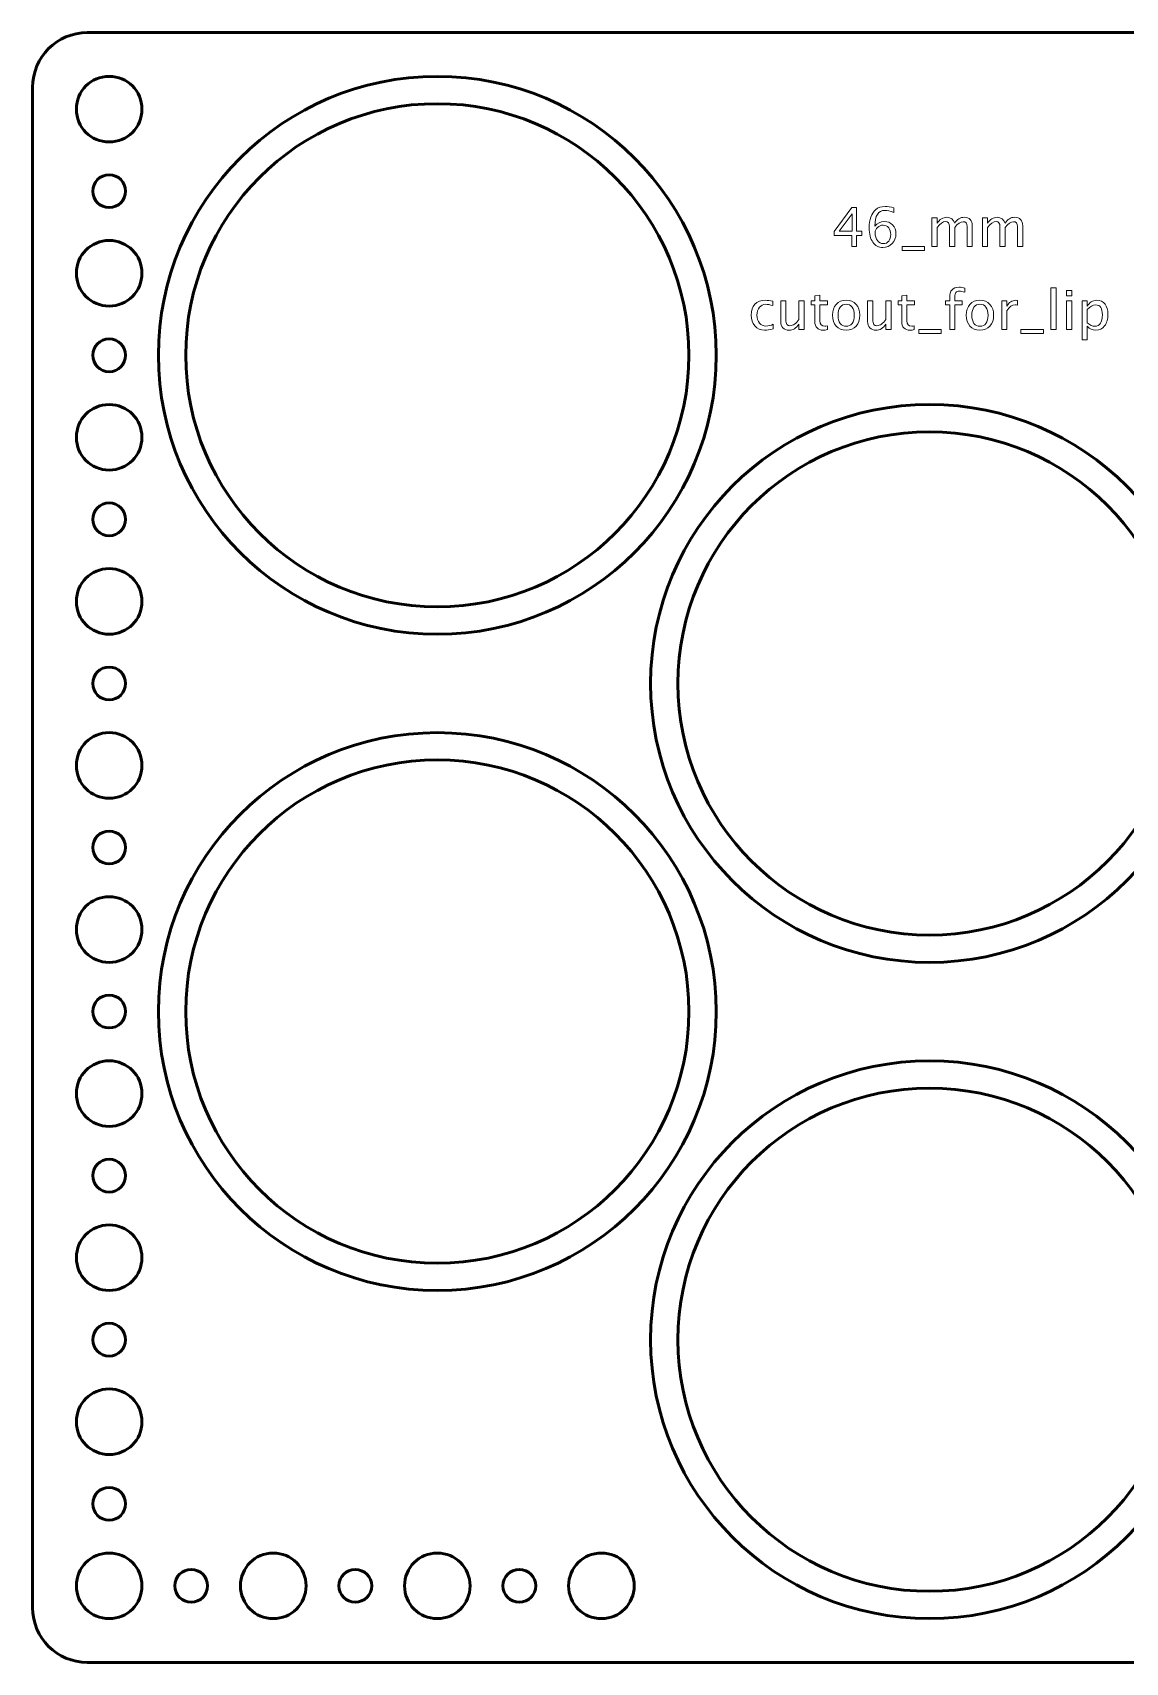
# Model space of a CAD drawing. Header units: centimetres. Extents: x -10.4 to 10.4, y -7.5 to 7.5.
# Drawn here: x -10.45 to -0.46, y -7.45 to 7.45 of the extents above; entities that cross this region are included whole.
import ezdxf

# ---------------------------------------------------------------- set-up
doc = ezdxf.new("R2010")
doc.units = ezdxf.units.CM
doc.header["$MEASUREMENT"] = 0
doc.layers.add('Layer 1', color=7, linetype='Continuous')

msp = doc.modelspace()

# ---------------------------------------------------------------- linework, layer by layer
at = {"layer": 'Layer 1', "lineweight": 53}
for centre, major_axis in [((-9.75001, 6.74999), (0, 0.30001)), ((-6.74996, 4.49996), (0, 2.30004)), ((-9.75, 6), (0, 0.15)), ((-9.75001, 5.24999), (0, 0.30001)), ((-9.75, 4.5), (0, 0.15)), ((-9.75001, 3.74999), (0, 0.30001)), ((-2.24996, 1.49996), (0, 2.30004)), ((-9.75, 3), (0, 0.15)), ((-9.74999, 2.25001), (0, 0.30001)), ((-9.75, 1.5), (0, 0.15)), ((-9.74999, 0.75001), (0, 0.30001)), ((-6.74996, -1.50004), (0, 2.30004)), ((-9.75, 0), (0, 0.15)), ((-9.74999, -0.74999), (0, 0.30001)), ((-9.75, -1.5), (0, 0.15)), ((-9.74999, -2.24999), (0, 0.30001)), ((-2.24996, -4.50004), (0, 2.30004)), ((-9.75, -3), (0, 0.15)), ((-9.74999, -3.74999), (0, 0.30001)), ((-9.75, -4.5), (0, 0.15)), ((-9.74999, -5.24999), (0, 0.30001)), ((-9.75, -6), (0, 0.15)), ((-9.74999, -6.74999), (0, 0.30001))]:
    msp.add_ellipse(centre, major_axis=major_axis, ratio=1, dxfattribs=at)
at = {"layer": 'Layer 1', "color": 4, "lineweight": 53}
for centre in [(-6.74995, 4.49995), (-2.24995, 1.49995), (-6.74995, -1.50005), (-2.24995, -4.50005)]:
    msp.add_ellipse(centre, major_axis=(0, 2.55005), ratio=1, dxfattribs=at)
at = {"layer": 'Layer 1', "lineweight": 53}
for points, knots in [([(-10.45, -6.95), (-10.45, -6.95), (-10.45, 6.95), (-10.45, 6.95), (-10.45, 6.95), (-10.45, 7.22614), (-10.22614, 7.45), (-9.95, 7.45), (-9.95, 7.45), (-9.95, 7.45), (9.95, 7.45), (9.95, 7.45), (9.95, 7.45), (10.22614, 7.45), (10.45, 7.22614), (10.45, 6.95), (10.45, 6.95), (10.45, 6.95), (10.45, -6.95), (10.45, -6.95), (10.45, -6.95), (10.45, -7.22614), (10.22614, -7.45), (9.95, -7.45), (9.95, -7.45), (9.95, -7.45), (-9.95, -7.45), (-9.95, -7.45), (-9.95, -7.45), (-10.22614, -7.45), (-10.45, -7.22614), (-10.45, -6.95)], [0, 0, 0, 0, 0.11111111, 0.11111111, 0.11111111, 0.11111111, 0.22222222, 0.22222222, 0.22222222, 0.22222222, 0.33333333, 0.33333333, 0.33333333, 0.33333333, 0.44444444, 0.44444444, 0.44444444, 0.44444444, 0.55555556, 0.55555556, 0.55555556, 0.55555556, 0.66666667, 0.66666667, 0.66666667, 0.66666667, 0.77777778, 0.77777778, 0.77777778, 0.77777778, 1, 1, 1, 1]), ([(-7.95, -6.75), (-7.95, -6.58431), (-8.08431, -6.45), (-8.25, -6.45), (-8.25, -6.45), (-8.41569, -6.45), (-8.55, -6.58431), (-8.55, -6.75), (-8.55, -6.75), (-8.55, -6.91569), (-8.41569, -7.05), (-8.25, -7.05), (-8.25, -7.05), (-8.08431, -7.05), (-7.95, -6.91569), (-7.95, -6.75)], [0, 0, 0, 0, 0.2, 0.2, 0.2, 0.2, 0.4, 0.4, 0.4, 0.4, 0.6, 0.6, 0.6, 0.6, 1, 1, 1, 1]), ([(-6.45, -6.75), (-6.45, -6.58431), (-6.58431, -6.45), (-6.75, -6.45), (-6.75, -6.45), (-6.91569, -6.45), (-7.05, -6.58431), (-7.05, -6.75), (-7.05, -6.75), (-7.05, -6.91569), (-6.91569, -7.05), (-6.75, -7.05), (-6.75, -7.05), (-6.58431, -7.05), (-6.45, -6.91569), (-6.45, -6.75)], [0, 0, 0, 0, 0.2, 0.2, 0.2, 0.2, 0.4, 0.4, 0.4, 0.4, 0.6, 0.6, 0.6, 0.6, 1, 1, 1, 1]), ([(-4.95, -6.75), (-4.95, -6.58431), (-5.08431, -6.45), (-5.25, -6.45), (-5.25, -6.45), (-5.41569, -6.45), (-5.55, -6.58431), (-5.55, -6.75), (-5.55, -6.75), (-5.55, -6.91569), (-5.41569, -7.05), (-5.25, -7.05), (-5.25, -7.05), (-5.08431, -7.05), (-4.95, -6.91569), (-4.95, -6.75)], [0, 0, 0, 0, 0.2, 0.2, 0.2, 0.2, 0.4, 0.4, 0.4, 0.4, 0.6, 0.6, 0.6, 0.6, 1, 1, 1, 1]), ([(-8.85, -6.75), (-8.85, -6.83284), (-8.91716, -6.9), (-9, -6.9), (-9, -6.9), (-9.08284, -6.9), (-9.15, -6.83284), (-9.15, -6.75), (-9.15, -6.75), (-9.15, -6.66716), (-9.08284, -6.6), (-9, -6.6), (-9, -6.6), (-8.91716, -6.6), (-8.85, -6.66716), (-8.85, -6.75)], [0, 0, 0, 0, 0.2, 0.2, 0.2, 0.2, 0.4, 0.4, 0.4, 0.4, 0.6, 0.6, 0.6, 0.6, 1, 1, 1, 1]), ([(-7.35, -6.75), (-7.35, -6.66716), (-7.41716, -6.6), (-7.5, -6.6), (-7.5, -6.6), (-7.58284, -6.6), (-7.65, -6.66716), (-7.65, -6.75), (-7.65, -6.75), (-7.65, -6.83284), (-7.58284, -6.9), (-7.5, -6.9), (-7.5, -6.9), (-7.41716, -6.9), (-7.35, -6.83284), (-7.35, -6.75)], [0, 0, 0, 0, 0.2, 0.2, 0.2, 0.2, 0.4, 0.4, 0.4, 0.4, 0.6, 0.6, 0.6, 0.6, 1, 1, 1, 1]), ([(-5.85, -6.75), (-5.85, -6.66716), (-5.91716, -6.6), (-6, -6.6), (-6, -6.6), (-6.08284, -6.6), (-6.15, -6.66716), (-6.15, -6.75), (-6.15, -6.75), (-6.15, -6.83284), (-6.08284, -6.9), (-6, -6.9), (-6, -6.9), (-5.91716, -6.9), (-5.85, -6.83284), (-5.85, -6.75)], [0, 0, 0, 0, 0.2, 0.2, 0.2, 0.2, 0.4, 0.4, 0.4, 0.4, 0.6, 0.6, 0.6, 0.6, 1, 1, 1, 1])]:
    msp.add_open_spline(points, degree=3, knots=knots, dxfattribs=at)
at = {"layer": 'Layer 1', "color": 5, "lineweight": 9}
for points, knots in [([(-2.96064, 5.49415), (-2.96064, 5.49415), (-2.96064, 5.5954), (-2.96064, 5.5954), (-2.96064, 5.5954), (-2.96064, 5.5954), (-3.12165, 5.5954), (-3.12165, 5.5954), (-3.12165, 5.5954), (-3.12165, 5.5954), (-3.12165, 5.63145), (-3.12165, 5.63145), (-3.12165, 5.63145), (-3.12165, 5.63145), (-2.96064, 5.85123), (-2.96064, 5.85123), (-2.96064, 5.85123), (-2.96064, 5.85123), (-2.91619, 5.85123), (-2.91619, 5.85123), (-2.91619, 5.85123), (-2.91619, 5.85123), (-2.91619, 5.63441), (-2.91619, 5.63441), (-2.91619, 5.63441), (-2.91619, 5.63441), (-2.86829, 5.63441), (-2.86829, 5.63441), (-2.86829, 5.63441), (-2.86829, 5.63441), (-2.86829, 5.5954), (-2.86829, 5.5954), (-2.86829, 5.5954), (-2.86829, 5.5954), (-2.91619, 5.5954), (-2.91619, 5.5954), (-2.91619, 5.5954), (-2.91619, 5.5954), (-2.91619, 5.49415), (-2.91619, 5.49415), (-2.91619, 5.49415), (-2.91619, 5.49415), (-2.96064, 5.49415), (-2.96064, 5.49415)], [0, 0, 0, 0, 0.08333333, 0.08333333, 0.08333333, 0.08333333, 0.16666667, 0.16666667, 0.16666667, 0.16666667, 0.25, 0.25, 0.25, 0.25, 0.33333333, 0.33333333, 0.33333333, 0.33333333, 0.41666667, 0.41666667, 0.41666667, 0.41666667, 0.5, 0.5, 0.5, 0.5, 0.58333333, 0.58333333, 0.58333333, 0.58333333, 0.66666667, 0.66666667, 0.66666667, 0.66666667, 0.75, 0.75, 0.75, 0.75, 0.83333333, 0.83333333, 0.83333333, 0.83333333, 1, 1, 1, 1]), ([(-2.74958, 5.67919), (-2.72686, 5.70858), (-2.6983, 5.72331), (-2.66389, 5.72331), (-2.66389, 5.72331), (-2.63269, 5.72331), (-2.60718, 5.71303), (-2.58726, 5.69236), (-2.58726, 5.69236), (-2.56742, 5.6717), (-2.55746, 5.6452), (-2.55746, 5.61285), (-2.55746, 5.61285), (-2.55746, 5.57572), (-2.56857, 5.54519), (-2.59088, 5.52123), (-2.59088, 5.52123), (-2.61318, 5.49728), (-2.6415, 5.48526), (-2.67599, 5.48526), (-2.67599, 5.48526), (-2.71517, 5.48526), (-2.74596, 5.50115), (-2.7681, 5.53284), (-2.7681, 5.53284), (-2.79033, 5.56461), (-2.80144, 5.60857), (-2.80144, 5.66462), (-2.80144, 5.66462), (-2.80144, 5.74019), (-2.78201, 5.79559), (-2.74324, 5.83098), (-2.74324, 5.83098), (-2.72217, 5.85041), (-2.69303, 5.86012), (-2.65591, 5.86012), (-2.65591, 5.86012), (-2.63434, 5.86012), (-2.60759, 5.85568), (-2.57573, 5.84679), (-2.57573, 5.84679), (-2.57573, 5.84679), (-2.57573, 5.8053), (-2.57573, 5.8053), (-2.57573, 5.8053), (-2.6094, 5.81814), (-2.63706, 5.82456), (-2.65879, 5.82456), (-2.65879, 5.82456), (-2.71929, 5.82456), (-2.74958, 5.77608), (-2.74958, 5.67919)], [0, 0, 0, 0, 0.07142857, 0.07142857, 0.07142857, 0.07142857, 0.14285714, 0.14285714, 0.14285714, 0.14285714, 0.21428571, 0.21428571, 0.21428571, 0.21428571, 0.28571429, 0.28571429, 0.28571429, 0.28571429, 0.35714286, 0.35714286, 0.35714286, 0.35714286, 0.42857143, 0.42857143, 0.42857143, 0.42857143, 0.5, 0.5, 0.5, 0.5, 0.57142857, 0.57142857, 0.57142857, 0.57142857, 0.64285714, 0.64285714, 0.64285714, 0.64285714, 0.71428571, 0.71428571, 0.71428571, 0.71428571, 0.78571429, 0.78571429, 0.78571429, 0.78571429, 0.85714286, 0.85714286, 0.85714286, 0.85714286, 1, 1, 1, 1]), ([(-3.07481, 5.63441), (-3.07481, 5.63441), (-2.95768, 5.63441), (-2.95768, 5.63441), (-2.95768, 5.63441), (-2.95768, 5.63441), (-2.95768, 5.79262), (-2.95768, 5.79262), (-2.95768, 5.79262), (-2.95768, 5.79262), (-3.07481, 5.63441), (-3.07481, 5.63441)], [0, 0, 0, 0, 0.25, 0.25, 0.25, 0.25, 0.5, 0.5, 0.5, 0.5, 1, 1, 1, 1]), ([(-2.60487, 5.60346), (-2.60487, 5.62989), (-2.61096, 5.6508), (-2.62323, 5.66619), (-2.62323, 5.66619), (-2.63549, 5.68158), (-2.65228, 5.68924), (-2.6736, 5.68924), (-2.6736, 5.68924), (-2.69394, 5.68924), (-2.7113, 5.68249), (-2.72579, 5.6689), (-2.72579, 5.6689), (-2.74036, 5.65541), (-2.74761, 5.63911), (-2.74761, 5.62009), (-2.74761, 5.62009), (-2.74761, 5.59013), (-2.74069, 5.56609), (-2.72694, 5.54798), (-2.72694, 5.54798), (-2.71312, 5.52987), (-2.69484, 5.52082), (-2.67212, 5.52082), (-2.67212, 5.52082), (-2.65146, 5.52082), (-2.63508, 5.52823), (-2.62298, 5.54305), (-2.62298, 5.54305), (-2.61088, 5.55786), (-2.60487, 5.57803), (-2.60487, 5.60346)], [0, 0, 0, 0, 0.11111111, 0.11111111, 0.11111111, 0.11111111, 0.22222222, 0.22222222, 0.22222222, 0.22222222, 0.33333333, 0.33333333, 0.33333333, 0.33333333, 0.44444444, 0.44444444, 0.44444444, 0.44444444, 0.55555556, 0.55555556, 0.55555556, 0.55555556, 0.66666667, 0.66666667, 0.66666667, 0.66666667, 0.77777778, 0.77777778, 0.77777778, 0.77777778, 1, 1, 1, 1]), ([(-2.22787, 5.49415), (-2.22787, 5.49415), (-2.22787, 5.75591), (-2.22787, 5.75591), (-2.22787, 5.75591), (-2.22787, 5.75591), (-2.18045, 5.75591), (-2.18045, 5.75591), (-2.18045, 5.75591), (-2.18045, 5.75591), (-2.18045, 5.70644), (-2.18045, 5.70644), (-2.18045, 5.70644), (-2.15732, 5.74307), (-2.12769, 5.76134), (-2.09139, 5.76134), (-2.09139, 5.76134), (-2.0564, 5.76134), (-2.03262, 5.74307), (-2.01994, 5.70644), (-2.01994, 5.70644), (-1.99747, 5.7434), (-1.96816, 5.76184), (-1.93219, 5.76184), (-1.93219, 5.76184), (-1.90923, 5.76184), (-1.89136, 5.75509), (-1.8786, 5.74151), (-1.8786, 5.74151), (-1.86585, 5.72792), (-1.85942, 5.70891), (-1.85942, 5.68446), (-1.85942, 5.68446), (-1.85942, 5.68446), (-1.85942, 5.49415), (-1.85942, 5.49415), (-1.85942, 5.49415), (-1.85942, 5.49415), (-1.90684, 5.49415), (-1.90684, 5.49415), (-1.90684, 5.49415), (-1.90684, 5.49415), (-1.90684, 5.67664), (-1.90684, 5.67664), (-1.90684, 5.67664), (-1.90684, 5.70644), (-1.91869, 5.72134), (-1.9424, 5.72134), (-1.9424, 5.72134), (-1.96701, 5.72134), (-1.99286, 5.70397), (-2.01994, 5.66915), (-2.01994, 5.66915), (-2.01994, 5.66915), (-2.01994, 5.49415), (-2.01994, 5.49415), (-2.01994, 5.49415), (-2.01994, 5.49415), (-2.06735, 5.49415), (-2.06735, 5.49415), (-2.06735, 5.49415), (-2.06735, 5.49415), (-2.06735, 5.67681), (-2.06735, 5.67681), (-2.06735, 5.67681), (-2.06735, 5.70685), (-2.07937, 5.72183), (-2.10349, 5.72183), (-2.10349, 5.72183), (-2.12744, 5.72183), (-2.15312, 5.70438), (-2.18045, 5.6694), (-2.18045, 5.6694), (-2.18045, 5.6694), (-2.18045, 5.49415), (-2.18045, 5.49415), (-2.18045, 5.49415), (-2.18045, 5.49415), (-2.22787, 5.49415), (-2.22787, 5.49415)], [0, 0, 0, 0, 0.04761905, 0.04761905, 0.04761905, 0.04761905, 0.0952381, 0.0952381, 0.0952381, 0.0952381, 0.14285714, 0.14285714, 0.14285714, 0.14285714, 0.19047619, 0.19047619, 0.19047619, 0.19047619, 0.23809524, 0.23809524, 0.23809524, 0.23809524, 0.28571429, 0.28571429, 0.28571429, 0.28571429, 0.33333333, 0.33333333, 0.33333333, 0.33333333, 0.38095238, 0.38095238, 0.38095238, 0.38095238, 0.42857143, 0.42857143, 0.42857143, 0.42857143, 0.47619048, 0.47619048, 0.47619048, 0.47619048, 0.52380952, 0.52380952, 0.52380952, 0.52380952, 0.57142857, 0.57142857, 0.57142857, 0.57142857, 0.61904762, 0.61904762, 0.61904762, 0.61904762, 0.66666667, 0.66666667, 0.66666667, 0.66666667, 0.71428571, 0.71428571, 0.71428571, 0.71428571, 0.76190476, 0.76190476, 0.76190476, 0.76190476, 0.80952381, 0.80952381, 0.80952381, 0.80952381, 0.85714286, 0.85714286, 0.85714286, 0.85714286, 0.9047619, 0.9047619, 0.9047619, 0.9047619, 1, 1, 1, 1]), ([(-1.76674, 5.49415), (-1.76674, 5.49415), (-1.76674, 5.75591), (-1.76674, 5.75591), (-1.76674, 5.75591), (-1.76674, 5.75591), (-1.71932, 5.75591), (-1.71932, 5.75591), (-1.71932, 5.75591), (-1.71932, 5.75591), (-1.71932, 5.70644), (-1.71932, 5.70644), (-1.71932, 5.70644), (-1.69619, 5.74307), (-1.66656, 5.76134), (-1.63026, 5.76134), (-1.63026, 5.76134), (-1.59527, 5.76134), (-1.57149, 5.74307), (-1.55881, 5.70644), (-1.55881, 5.70644), (-1.53634, 5.7434), (-1.50703, 5.76184), (-1.47106, 5.76184), (-1.47106, 5.76184), (-1.4481, 5.76184), (-1.43023, 5.75509), (-1.41747, 5.74151), (-1.41747, 5.74151), (-1.40472, 5.72792), (-1.39829, 5.70891), (-1.39829, 5.68446), (-1.39829, 5.68446), (-1.39829, 5.68446), (-1.39829, 5.49415), (-1.39829, 5.49415), (-1.39829, 5.49415), (-1.39829, 5.49415), (-1.44571, 5.49415), (-1.44571, 5.49415), (-1.44571, 5.49415), (-1.44571, 5.49415), (-1.44571, 5.67664), (-1.44571, 5.67664), (-1.44571, 5.67664), (-1.44571, 5.70644), (-1.45756, 5.72134), (-1.48127, 5.72134), (-1.48127, 5.72134), (-1.50588, 5.72134), (-1.53173, 5.70397), (-1.55881, 5.66915), (-1.55881, 5.66915), (-1.55881, 5.66915), (-1.55881, 5.49415), (-1.55881, 5.49415), (-1.55881, 5.49415), (-1.55881, 5.49415), (-1.60622, 5.49415), (-1.60622, 5.49415), (-1.60622, 5.49415), (-1.60622, 5.49415), (-1.60622, 5.67681), (-1.60622, 5.67681), (-1.60622, 5.67681), (-1.60622, 5.70685), (-1.61824, 5.72183), (-1.64236, 5.72183), (-1.64236, 5.72183), (-1.66631, 5.72183), (-1.69199, 5.70438), (-1.71932, 5.6694), (-1.71932, 5.6694), (-1.71932, 5.6694), (-1.71932, 5.49415), (-1.71932, 5.49415), (-1.71932, 5.49415), (-1.71932, 5.49415), (-1.76674, 5.49415), (-1.76674, 5.49415)], [0, 0, 0, 0, 0.04761905, 0.04761905, 0.04761905, 0.04761905, 0.0952381, 0.0952381, 0.0952381, 0.0952381, 0.14285714, 0.14285714, 0.14285714, 0.14285714, 0.19047619, 0.19047619, 0.19047619, 0.19047619, 0.23809524, 0.23809524, 0.23809524, 0.23809524, 0.28571429, 0.28571429, 0.28571429, 0.28571429, 0.33333333, 0.33333333, 0.33333333, 0.33333333, 0.38095238, 0.38095238, 0.38095238, 0.38095238, 0.42857143, 0.42857143, 0.42857143, 0.42857143, 0.47619048, 0.47619048, 0.47619048, 0.47619048, 0.52380952, 0.52380952, 0.52380952, 0.52380952, 0.57142857, 0.57142857, 0.57142857, 0.57142857, 0.61904762, 0.61904762, 0.61904762, 0.61904762, 0.66666667, 0.66666667, 0.66666667, 0.66666667, 0.71428571, 0.71428571, 0.71428571, 0.71428571, 0.76190476, 0.76190476, 0.76190476, 0.76190476, 0.80952381, 0.80952381, 0.80952381, 0.80952381, 0.85714286, 0.85714286, 0.85714286, 0.85714286, 0.9047619, 0.9047619, 0.9047619, 0.9047619, 1, 1, 1, 1]), ([(-2.50149, 5.45859), (-2.50149, 5.45859), (-2.50149, 5.49415), (-2.50149, 5.49415), (-2.50149, 5.49415), (-2.50149, 5.49415), (-2.29603, 5.49415), (-2.29603, 5.49415), (-2.29603, 5.49415), (-2.29603, 5.49415), (-2.29603, 5.45859), (-2.29603, 5.45859), (-2.29603, 5.45859), (-2.29603, 5.45859), (-2.50149, 5.45859), (-2.50149, 5.45859)], [0, 0, 0, 0, 0.2, 0.2, 0.2, 0.2, 0.4, 0.4, 0.4, 0.4, 0.6, 0.6, 0.6, 0.6, 1, 1, 1, 1]), ([(-2.06587, 4.73521), (-2.06587, 4.73521), (-2.06587, 4.96141), (-2.06587, 4.96141), (-2.06587, 4.96141), (-2.06587, 4.96141), (-2.10299, 4.96141), (-2.10299, 4.96141), (-2.10299, 4.96141), (-2.10299, 4.96141), (-2.10299, 4.99697), (-2.10299, 4.99697), (-2.10299, 4.99697), (-2.10299, 4.99697), (-2.06587, 4.99697), (-2.06587, 4.99697), (-2.06587, 4.99697), (-2.06587, 4.99697), (-2.06587, 5.02833), (-2.06587, 5.02833), (-2.06587, 5.02833), (-2.06587, 5.09073), (-2.03739, 5.12193), (-1.98042, 5.12193), (-1.98042, 5.12193), (-1.96445, 5.12193), (-1.94635, 5.11929), (-1.9261, 5.11402), (-1.9261, 5.11402), (-1.9261, 5.11402), (-1.9261, 5.07599), (-1.9261, 5.07599), (-1.9261, 5.07599), (-1.94758, 5.08291), (-1.96478, 5.08637), (-1.97771, 5.08637), (-1.97771, 5.08637), (-1.99343, 5.08637), (-2.00413, 5.08266), (-2.00981, 5.07517), (-2.00981, 5.07517), (-2.01557, 5.06768), (-2.01845, 5.05377), (-2.01845, 5.03344), (-2.01845, 5.03344), (-2.01845, 5.03344), (-2.01845, 4.99697), (-2.01845, 4.99697), (-2.01845, 4.99697), (-2.01845, 4.99697), (-1.95268, 4.99697), (-1.95268, 4.99697), (-1.95268, 4.99697), (-1.95268, 4.99697), (-1.95268, 4.96141), (-1.95268, 4.96141), (-1.95268, 4.96141), (-1.95268, 4.96141), (-2.01845, 4.96141), (-2.01845, 4.96141), (-2.01845, 4.96141), (-2.01845, 4.96141), (-2.01845, 4.73521), (-2.01845, 4.73521), (-2.01845, 4.73521), (-2.01845, 4.73521), (-2.06587, 4.73521), (-2.06587, 4.73521)], [0, 0, 0, 0, 0.05555556, 0.05555556, 0.05555556, 0.05555556, 0.11111111, 0.11111111, 0.11111111, 0.11111111, 0.16666667, 0.16666667, 0.16666667, 0.16666667, 0.22222222, 0.22222222, 0.22222222, 0.22222222, 0.27777778, 0.27777778, 0.27777778, 0.27777778, 0.33333333, 0.33333333, 0.33333333, 0.33333333, 0.38888889, 0.38888889, 0.38888889, 0.38888889, 0.44444444, 0.44444444, 0.44444444, 0.44444444, 0.5, 0.5, 0.5, 0.5, 0.55555556, 0.55555556, 0.55555556, 0.55555556, 0.61111111, 0.61111111, 0.61111111, 0.61111111, 0.66666667, 0.66666667, 0.66666667, 0.66666667, 0.72222222, 0.72222222, 0.72222222, 0.72222222, 0.77777778, 0.77777778, 0.77777778, 0.77777778, 0.83333333, 0.83333333, 0.83333333, 0.83333333, 0.88888889, 0.88888889, 0.88888889, 0.88888889, 1, 1, 1, 1]), ([(-1.14072, 4.73521), (-1.14072, 4.73521), (-1.14072, 5.116), (-1.14072, 5.116), (-1.14072, 5.116), (-1.14072, 5.116), (-1.0933, 5.116), (-1.0933, 5.116), (-1.0933, 5.116), (-1.0933, 5.116), (-1.0933, 4.73521), (-1.0933, 4.73521), (-1.0933, 4.73521), (-1.0933, 4.73521), (-1.14072, 4.73521), (-1.14072, 4.73521)], [0, 0, 0, 0, 0.2, 0.2, 0.2, 0.2, 0.4, 0.4, 0.4, 0.4, 0.6, 0.6, 0.6, 0.6, 1, 1, 1, 1]), ([(-0.99799, 5.04488), (-0.99799, 5.04488), (-0.99799, 5.09229), (-0.99799, 5.09229), (-0.99799, 5.09229), (-0.99799, 5.09229), (-0.95057, 5.09229), (-0.95057, 5.09229), (-0.95057, 5.09229), (-0.95057, 5.09229), (-0.95057, 5.04488), (-0.95057, 5.04488), (-0.95057, 5.04488), (-0.95057, 5.04488), (-0.99799, 5.04488), (-0.99799, 5.04488)], [0, 0, 0, 0, 0.2, 0.2, 0.2, 0.2, 0.4, 0.4, 0.4, 0.4, 0.6, 0.6, 0.6, 0.6, 1, 1, 1, 1]), ([(-3.67883, 4.74311), (-3.70953, 4.73389), (-3.73603, 4.72928), (-3.75834, 4.72928), (-3.75834, 4.72928), (-3.79374, 4.72928), (-3.82304, 4.74237), (-3.84634, 4.76847), (-3.84634, 4.76847), (-3.86963, 4.79464), (-3.88132, 4.82765), (-3.88132, 4.86741), (-3.88132, 4.86741), (-3.88132, 4.90988), (-3.8698, 4.94306), (-3.84675, 4.96676), (-3.84675, 4.96676), (-3.8237, 4.99055), (-3.79151, 5.0024), (-3.75019, 5.0024), (-3.75019, 5.0024), (-3.72986, 5.0024), (-3.70698, 4.99961), (-3.68179, 4.99401), (-3.68179, 4.99401), (-3.68179, 4.99401), (-3.68179, 4.954), (-3.68179, 4.954), (-3.68179, 4.954), (-3.70854, 4.96191), (-3.73035, 4.96586), (-3.74715, 4.96586), (-3.74715, 4.96586), (-3.77151, 4.96586), (-3.79102, 4.95672), (-3.80559, 4.93853), (-3.80559, 4.93853), (-3.82016, 4.92034), (-3.82749, 4.89605), (-3.82749, 4.86576), (-3.82749, 4.86576), (-3.82749, 4.83638), (-3.81991, 4.81267), (-3.80485, 4.79448), (-3.80485, 4.79448), (-3.78979, 4.77637), (-3.77011, 4.76731), (-3.74566, 4.76731), (-3.74566, 4.76731), (-3.72402, 4.76731), (-3.70179, 4.77291), (-3.67883, 4.78411), (-3.67883, 4.78411), (-3.67883, 4.78411), (-3.67883, 4.74311), (-3.67883, 4.74311)], [0, 0, 0, 0, 0.06666667, 0.06666667, 0.06666667, 0.06666667, 0.13333333, 0.13333333, 0.13333333, 0.13333333, 0.2, 0.2, 0.2, 0.2, 0.26666667, 0.26666667, 0.26666667, 0.26666667, 0.33333333, 0.33333333, 0.33333333, 0.33333333, 0.4, 0.4, 0.4, 0.4, 0.46666667, 0.46666667, 0.46666667, 0.46666667, 0.53333333, 0.53333333, 0.53333333, 0.53333333, 0.6, 0.6, 0.6, 0.6, 0.66666667, 0.66666667, 0.66666667, 0.66666667, 0.73333333, 0.73333333, 0.73333333, 0.73333333, 0.8, 0.8, 0.8, 0.8, 0.86666667, 0.86666667, 0.86666667, 0.86666667, 1, 1, 1, 1]), ([(-3.44366, 4.73521), (-3.44366, 4.73521), (-3.44366, 4.78443), (-3.44366, 4.78443), (-3.44366, 4.78443), (-3.46893, 4.74764), (-3.49963, 4.72928), (-3.53568, 4.72928), (-3.53568, 4.72928), (-3.55857, 4.72928), (-3.57676, 4.73644), (-3.59026, 4.75085), (-3.59026, 4.75085), (-3.60384, 4.76525), (-3.61059, 4.7846), (-3.61059, 4.80905), (-3.61059, 4.80905), (-3.61059, 4.80905), (-3.61059, 4.99697), (-3.61059, 4.99697), (-3.61059, 4.99697), (-3.61059, 4.99697), (-3.56318, 4.99697), (-3.56318, 4.99697), (-3.56318, 4.99697), (-3.56318, 4.99697), (-3.56318, 4.82452), (-3.56318, 4.82452), (-3.56318, 4.82452), (-3.56318, 4.80485), (-3.5603, 4.79094), (-3.55462, 4.78271), (-3.55462, 4.78271), (-3.54885, 4.77439), (-3.53931, 4.77028), (-3.52589, 4.77028), (-3.52589, 4.77028), (-3.49691, 4.77028), (-3.46942, 4.78929), (-3.44366, 4.8274), (-3.44366, 4.8274), (-3.44366, 4.8274), (-3.44366, 4.99697), (-3.44366, 4.99697), (-3.44366, 4.99697), (-3.44366, 4.99697), (-3.39624, 4.99697), (-3.39624, 4.99697), (-3.39624, 4.99697), (-3.39624, 4.99697), (-3.39624, 4.73521), (-3.39624, 4.73521), (-3.39624, 4.73521), (-3.39624, 4.73521), (-3.44366, 4.73521), (-3.44366, 4.73521)], [0, 0, 0, 0, 0.06666667, 0.06666667, 0.06666667, 0.06666667, 0.13333333, 0.13333333, 0.13333333, 0.13333333, 0.2, 0.2, 0.2, 0.2, 0.26666667, 0.26666667, 0.26666667, 0.26666667, 0.33333333, 0.33333333, 0.33333333, 0.33333333, 0.4, 0.4, 0.4, 0.4, 0.46666667, 0.46666667, 0.46666667, 0.46666667, 0.53333333, 0.53333333, 0.53333333, 0.53333333, 0.6, 0.6, 0.6, 0.6, 0.66666667, 0.66666667, 0.66666667, 0.66666667, 0.73333333, 0.73333333, 0.73333333, 0.73333333, 0.8, 0.8, 0.8, 0.8, 0.86666667, 0.86666667, 0.86666667, 0.86666667, 1, 1, 1, 1]), ([(-3.18403, 4.73529), (-3.19869, 4.73126), (-3.21145, 4.72928), (-3.22223, 4.72928), (-3.22223, 4.72928), (-3.24643, 4.72928), (-3.26528, 4.7362), (-3.27878, 4.75003), (-3.27878, 4.75003), (-3.29236, 4.76386), (-3.29911, 4.78304), (-3.29911, 4.80765), (-3.29911, 4.80765), (-3.29911, 4.80765), (-3.29911, 4.96141), (-3.29911, 4.96141), (-3.29911, 4.96141), (-3.29911, 4.96141), (-3.33187, 4.96141), (-3.33187, 4.96141), (-3.33187, 4.96141), (-3.33187, 4.96141), (-3.33187, 4.99697), (-3.33187, 4.99697), (-3.33187, 4.99697), (-3.33187, 4.99697), (-3.29911, 4.99697), (-3.29911, 4.99697), (-3.29911, 4.99697), (-3.29911, 4.99697), (-3.29911, 5.0443), (-3.29911, 5.0443), (-3.29911, 5.0443), (-3.29911, 5.0443), (-3.2517, 5.04883), (-3.2517, 5.04883), (-3.2517, 5.04883), (-3.2517, 5.04883), (-3.2517, 4.99697), (-3.2517, 4.99697), (-3.2517, 4.99697), (-3.2517, 4.99697), (-3.18305, 4.99697), (-3.18305, 4.99697), (-3.18305, 4.99697), (-3.18305, 4.99697), (-3.18305, 4.96141), (-3.18305, 4.96141), (-3.18305, 4.96141), (-3.18305, 4.96141), (-3.2517, 4.96141), (-3.2517, 4.96141), (-3.2517, 4.96141), (-3.2517, 4.96141), (-3.2517, 4.81621), (-3.2517, 4.81621), (-3.2517, 4.81621), (-3.2517, 4.78196), (-3.2368, 4.76484), (-3.20708, 4.76484), (-3.20708, 4.76484), (-3.20074, 4.76484), (-3.19309, 4.76591), (-3.18403, 4.76797), (-3.18403, 4.76797), (-3.18403, 4.76797), (-3.18403, 4.73529), (-3.18403, 4.73529)], [0, 0, 0, 0, 0.05555556, 0.05555556, 0.05555556, 0.05555556, 0.11111111, 0.11111111, 0.11111111, 0.11111111, 0.16666667, 0.16666667, 0.16666667, 0.16666667, 0.22222222, 0.22222222, 0.22222222, 0.22222222, 0.27777778, 0.27777778, 0.27777778, 0.27777778, 0.33333333, 0.33333333, 0.33333333, 0.33333333, 0.38888889, 0.38888889, 0.38888889, 0.38888889, 0.44444444, 0.44444444, 0.44444444, 0.44444444, 0.5, 0.5, 0.5, 0.5, 0.55555556, 0.55555556, 0.55555556, 0.55555556, 0.61111111, 0.61111111, 0.61111111, 0.61111111, 0.66666667, 0.66666667, 0.66666667, 0.66666667, 0.72222222, 0.72222222, 0.72222222, 0.72222222, 0.77777778, 0.77777778, 0.77777778, 0.77777778, 0.83333333, 0.83333333, 0.83333333, 0.83333333, 0.88888889, 0.88888889, 0.88888889, 0.88888889, 1, 1, 1, 1]), ([(-3.01217, 4.72928), (-3.05061, 4.72928), (-3.08106, 4.74155), (-3.10345, 4.76608), (-3.10345, 4.76608), (-3.12593, 4.79061), (-3.13712, 4.82395), (-3.13712, 4.86601), (-3.13712, 4.86601), (-3.13712, 4.90799), (-3.12593, 4.94124), (-3.10345, 4.96569), (-3.10345, 4.96569), (-3.08106, 4.99014), (-3.05061, 5.0024), (-3.01217, 5.0024), (-3.01217, 5.0024), (-2.97372, 5.0024), (-2.94327, 4.99014), (-2.92088, 4.96569), (-2.92088, 4.96569), (-2.89841, 4.94124), (-2.88721, 4.90799), (-2.88721, 4.86601), (-2.88721, 4.86601), (-2.88721, 4.82395), (-2.89841, 4.79061), (-2.92088, 4.76608), (-2.92088, 4.76608), (-2.94327, 4.74155), (-2.97372, 4.72928), (-3.01217, 4.72928)], [0, 0, 0, 0, 0.11111111, 0.11111111, 0.11111111, 0.11111111, 0.22222222, 0.22222222, 0.22222222, 0.22222222, 0.33333333, 0.33333333, 0.33333333, 0.33333333, 0.44444444, 0.44444444, 0.44444444, 0.44444444, 0.55555556, 0.55555556, 0.55555556, 0.55555556, 0.66666667, 0.66666667, 0.66666667, 0.66666667, 0.77777778, 0.77777778, 0.77777778, 0.77777778, 1, 1, 1, 1]), ([(-3.01225, 4.76484), (-2.98879, 4.76484), (-2.97051, 4.77365), (-2.95751, 4.79135), (-2.95751, 4.79135), (-2.94459, 4.80896), (-2.93808, 4.83391), (-2.93808, 4.86601), (-2.93808, 4.86601), (-2.93808, 4.89803), (-2.94459, 4.92289), (-2.95751, 4.9405), (-2.95751, 4.9405), (-2.97051, 4.95804), (-2.98879, 4.96684), (-3.01225, 4.96684), (-3.01225, 4.96684), (-3.03579, 4.96684), (-3.05406, 4.95804), (-3.06691, 4.9405), (-3.06691, 4.9405), (-3.07983, 4.92289), (-3.08625, 4.89803), (-3.08625, 4.86601), (-3.08625, 4.86601), (-3.08625, 4.83391), (-3.07983, 4.80896), (-3.06691, 4.79135), (-3.06691, 4.79135), (-3.05406, 4.77365), (-3.03579, 4.76484), (-3.01225, 4.76484)], [0, 0, 0, 0, 0.11111111, 0.11111111, 0.11111111, 0.11111111, 0.22222222, 0.22222222, 0.22222222, 0.22222222, 0.33333333, 0.33333333, 0.33333333, 0.33333333, 0.44444444, 0.44444444, 0.44444444, 0.44444444, 0.55555556, 0.55555556, 0.55555556, 0.55555556, 0.66666667, 0.66666667, 0.66666667, 0.66666667, 0.77777778, 0.77777778, 0.77777778, 0.77777778, 1, 1, 1, 1]), ([(-2.64899, 4.73521), (-2.64899, 4.73521), (-2.64899, 4.78443), (-2.64899, 4.78443), (-2.64899, 4.78443), (-2.67426, 4.74764), (-2.70496, 4.72928), (-2.74101, 4.72928), (-2.74101, 4.72928), (-2.7639, 4.72928), (-2.78209, 4.73644), (-2.79559, 4.75085), (-2.79559, 4.75085), (-2.80917, 4.76525), (-2.81592, 4.7846), (-2.81592, 4.80905), (-2.81592, 4.80905), (-2.81592, 4.80905), (-2.81592, 4.99697), (-2.81592, 4.99697), (-2.81592, 4.99697), (-2.81592, 4.99697), (-2.76851, 4.99697), (-2.76851, 4.99697), (-2.76851, 4.99697), (-2.76851, 4.99697), (-2.76851, 4.82452), (-2.76851, 4.82452), (-2.76851, 4.82452), (-2.76851, 4.80485), (-2.76563, 4.79094), (-2.75995, 4.78271), (-2.75995, 4.78271), (-2.75418, 4.77439), (-2.74464, 4.77028), (-2.73122, 4.77028), (-2.73122, 4.77028), (-2.70224, 4.77028), (-2.67475, 4.78929), (-2.64899, 4.8274), (-2.64899, 4.8274), (-2.64899, 4.8274), (-2.64899, 4.99697), (-2.64899, 4.99697), (-2.64899, 4.99697), (-2.64899, 4.99697), (-2.60157, 4.99697), (-2.60157, 4.99697), (-2.60157, 4.99697), (-2.60157, 4.99697), (-2.60157, 4.73521), (-2.60157, 4.73521), (-2.60157, 4.73521), (-2.60157, 4.73521), (-2.64899, 4.73521), (-2.64899, 4.73521)], [0, 0, 0, 0, 0.06666667, 0.06666667, 0.06666667, 0.06666667, 0.13333333, 0.13333333, 0.13333333, 0.13333333, 0.2, 0.2, 0.2, 0.2, 0.26666667, 0.26666667, 0.26666667, 0.26666667, 0.33333333, 0.33333333, 0.33333333, 0.33333333, 0.4, 0.4, 0.4, 0.4, 0.46666667, 0.46666667, 0.46666667, 0.46666667, 0.53333333, 0.53333333, 0.53333333, 0.53333333, 0.6, 0.6, 0.6, 0.6, 0.66666667, 0.66666667, 0.66666667, 0.66666667, 0.73333333, 0.73333333, 0.73333333, 0.73333333, 0.8, 0.8, 0.8, 0.8, 0.86666667, 0.86666667, 0.86666667, 0.86666667, 1, 1, 1, 1]), ([(-2.38936, 4.73529), (-2.40402, 4.73126), (-2.41678, 4.72928), (-2.42756, 4.72928), (-2.42756, 4.72928), (-2.45176, 4.72928), (-2.47061, 4.7362), (-2.48411, 4.75003), (-2.48411, 4.75003), (-2.49769, 4.76386), (-2.50444, 4.78304), (-2.50444, 4.80765), (-2.50444, 4.80765), (-2.50444, 4.80765), (-2.50444, 4.96141), (-2.50444, 4.96141), (-2.50444, 4.96141), (-2.50444, 4.96141), (-2.5372, 4.96141), (-2.5372, 4.96141), (-2.5372, 4.96141), (-2.5372, 4.96141), (-2.5372, 4.99697), (-2.5372, 4.99697), (-2.5372, 4.99697), (-2.5372, 4.99697), (-2.50444, 4.99697), (-2.50444, 4.99697), (-2.50444, 4.99697), (-2.50444, 4.99697), (-2.50444, 5.0443), (-2.50444, 5.0443), (-2.50444, 5.0443), (-2.50444, 5.0443), (-2.45703, 5.04883), (-2.45703, 5.04883), (-2.45703, 5.04883), (-2.45703, 5.04883), (-2.45703, 4.99697), (-2.45703, 4.99697), (-2.45703, 4.99697), (-2.45703, 4.99697), (-2.38838, 4.99697), (-2.38838, 4.99697), (-2.38838, 4.99697), (-2.38838, 4.99697), (-2.38838, 4.96141), (-2.38838, 4.96141), (-2.38838, 4.96141), (-2.38838, 4.96141), (-2.45703, 4.96141), (-2.45703, 4.96141), (-2.45703, 4.96141), (-2.45703, 4.96141), (-2.45703, 4.81621), (-2.45703, 4.81621), (-2.45703, 4.81621), (-2.45703, 4.78196), (-2.44213, 4.76484), (-2.41241, 4.76484), (-2.41241, 4.76484), (-2.40607, 4.76484), (-2.39842, 4.76591), (-2.38936, 4.76797), (-2.38936, 4.76797), (-2.38936, 4.76797), (-2.38936, 4.73529), (-2.38936, 4.73529)], [0, 0, 0, 0, 0.05555556, 0.05555556, 0.05555556, 0.05555556, 0.11111111, 0.11111111, 0.11111111, 0.11111111, 0.16666667, 0.16666667, 0.16666667, 0.16666667, 0.22222222, 0.22222222, 0.22222222, 0.22222222, 0.27777778, 0.27777778, 0.27777778, 0.27777778, 0.33333333, 0.33333333, 0.33333333, 0.33333333, 0.38888889, 0.38888889, 0.38888889, 0.38888889, 0.44444444, 0.44444444, 0.44444444, 0.44444444, 0.5, 0.5, 0.5, 0.5, 0.55555556, 0.55555556, 0.55555556, 0.55555556, 0.61111111, 0.61111111, 0.61111111, 0.61111111, 0.66666667, 0.66666667, 0.66666667, 0.66666667, 0.72222222, 0.72222222, 0.72222222, 0.72222222, 0.77777778, 0.77777778, 0.77777778, 0.77777778, 0.83333333, 0.83333333, 0.83333333, 0.83333333, 0.88888889, 0.88888889, 0.88888889, 0.88888889, 1, 1, 1, 1]), ([(-1.78896, 4.72928), (-1.8274, 4.72928), (-1.85785, 4.74155), (-1.88024, 4.76608), (-1.88024, 4.76608), (-1.90272, 4.79061), (-1.91391, 4.82395), (-1.91391, 4.86601), (-1.91391, 4.86601), (-1.91391, 4.90799), (-1.90272, 4.94124), (-1.88024, 4.96569), (-1.88024, 4.96569), (-1.85785, 4.99014), (-1.8274, 5.0024), (-1.78896, 5.0024), (-1.78896, 5.0024), (-1.75051, 5.0024), (-1.72006, 4.99014), (-1.69767, 4.96569), (-1.69767, 4.96569), (-1.6752, 4.94124), (-1.664, 4.90799), (-1.664, 4.86601), (-1.664, 4.86601), (-1.664, 4.82395), (-1.6752, 4.79061), (-1.69767, 4.76608), (-1.69767, 4.76608), (-1.72006, 4.74155), (-1.75051, 4.72928), (-1.78896, 4.72928)], [0, 0, 0, 0, 0.11111111, 0.11111111, 0.11111111, 0.11111111, 0.22222222, 0.22222222, 0.22222222, 0.22222222, 0.33333333, 0.33333333, 0.33333333, 0.33333333, 0.44444444, 0.44444444, 0.44444444, 0.44444444, 0.55555556, 0.55555556, 0.55555556, 0.55555556, 0.66666667, 0.66666667, 0.66666667, 0.66666667, 0.77777778, 0.77777778, 0.77777778, 0.77777778, 1, 1, 1, 1]), ([(-1.78904, 4.76484), (-1.76558, 4.76484), (-1.7473, 4.77365), (-1.7343, 4.79135), (-1.7343, 4.79135), (-1.72138, 4.80896), (-1.71487, 4.83391), (-1.71487, 4.86601), (-1.71487, 4.86601), (-1.71487, 4.89803), (-1.72138, 4.92289), (-1.7343, 4.9405), (-1.7343, 4.9405), (-1.7473, 4.95804), (-1.76558, 4.96684), (-1.78904, 4.96684), (-1.78904, 4.96684), (-1.81258, 4.96684), (-1.83085, 4.95804), (-1.8437, 4.9405), (-1.8437, 4.9405), (-1.85662, 4.92289), (-1.86304, 4.89803), (-1.86304, 4.86601), (-1.86304, 4.86601), (-1.86304, 4.83391), (-1.85662, 4.80896), (-1.8437, 4.79135), (-1.8437, 4.79135), (-1.83085, 4.77365), (-1.81258, 4.76484), (-1.78904, 4.76484)], [0, 0, 0, 0, 0.11111111, 0.11111111, 0.11111111, 0.11111111, 0.22222222, 0.22222222, 0.22222222, 0.22222222, 0.33333333, 0.33333333, 0.33333333, 0.33333333, 0.44444444, 0.44444444, 0.44444444, 0.44444444, 0.55555556, 0.55555556, 0.55555556, 0.55555556, 0.66666667, 0.66666667, 0.66666667, 0.66666667, 0.77777778, 0.77777778, 0.77777778, 0.77777778, 1, 1, 1, 1]), ([(-1.58976, 4.73521), (-1.58976, 4.73521), (-1.58976, 4.99697), (-1.58976, 4.99697), (-1.58976, 4.99697), (-1.58976, 4.99697), (-1.54234, 4.99697), (-1.54234, 4.99697), (-1.54234, 4.99697), (-1.54234, 4.99697), (-1.54234, 4.9475), (-1.54234, 4.9475), (-1.54234, 4.9475), (-1.52349, 4.98413), (-1.49616, 5.0024), (-1.46028, 5.0024), (-1.46028, 5.0024), (-1.45542, 5.0024), (-1.45031, 5.00199), (-1.44505, 5.00117), (-1.44505, 5.00117), (-1.44505, 5.00117), (-1.44505, 4.9568), (-1.44505, 4.9568), (-1.44505, 4.9568), (-1.45328, 4.95952), (-1.46052, 4.96092), (-1.46678, 4.96092), (-1.46678, 4.96092), (-1.49691, 4.96092), (-1.52209, 4.94314), (-1.54234, 4.9075), (-1.54234, 4.9075), (-1.54234, 4.9075), (-1.54234, 4.73521), (-1.54234, 4.73521), (-1.54234, 4.73521), (-1.54234, 4.73521), (-1.58976, 4.73521), (-1.58976, 4.73521)], [0, 0, 0, 0, 0.09090909, 0.09090909, 0.09090909, 0.09090909, 0.18181818, 0.18181818, 0.18181818, 0.18181818, 0.27272727, 0.27272727, 0.27272727, 0.27272727, 0.36363636, 0.36363636, 0.36363636, 0.36363636, 0.45454545, 0.45454545, 0.45454545, 0.45454545, 0.54545455, 0.54545455, 0.54545455, 0.54545455, 0.63636364, 0.63636364, 0.63636364, 0.63636364, 0.72727273, 0.72727273, 0.72727273, 0.72727273, 0.81818182, 0.81818182, 0.81818182, 0.81818182, 1, 1, 1, 1]), ([(-0.99799, 4.73521), (-0.99799, 4.73521), (-0.99799, 4.99697), (-0.99799, 4.99697), (-0.99799, 4.99697), (-0.99799, 4.99697), (-0.95057, 4.99697), (-0.95057, 4.99697), (-0.95057, 4.99697), (-0.95057, 4.99697), (-0.95057, 4.73521), (-0.95057, 4.73521), (-0.95057, 4.73521), (-0.95057, 4.73521), (-0.99799, 4.73521), (-0.99799, 4.73521)], [0, 0, 0, 0, 0.2, 0.2, 0.2, 0.2, 0.4, 0.4, 0.4, 0.4, 0.6, 0.6, 0.6, 0.6, 1, 1, 1, 1]), ([(-0.85526, 4.63989), (-0.85526, 4.63989), (-0.85526, 4.99697), (-0.85526, 4.99697), (-0.85526, 4.99697), (-0.85526, 4.99697), (-0.80784, 4.99697), (-0.80784, 4.99697), (-0.80784, 4.99697), (-0.80784, 4.99697), (-0.80784, 4.9475), (-0.80784, 4.9475), (-0.80784, 4.9475), (-0.78842, 4.98413), (-0.75919, 5.0024), (-0.72026, 5.0024), (-0.72026, 5.0024), (-0.68873, 5.0024), (-0.66396, 4.99096), (-0.64585, 4.968), (-0.64585, 4.968), (-0.62774, 4.94503), (-0.61868, 4.91367), (-0.61868, 4.87391), (-0.61868, 4.87391), (-0.61868, 4.83061), (-0.62897, 4.79563), (-0.64947, 4.76912), (-0.64947, 4.76912), (-0.66997, 4.74254), (-0.69696, 4.72928), (-0.73038, 4.72928), (-0.73038, 4.72928), (-0.76142, 4.72928), (-0.78726, 4.74114), (-0.80784, 4.76493), (-0.80784, 4.76493), (-0.80784, 4.76493), (-0.80784, 4.63989), (-0.80784, 4.63989), (-0.80784, 4.63989), (-0.80784, 4.63989), (-0.85526, 4.63989), (-0.85526, 4.63989)], [0, 0, 0, 0, 0.08333333, 0.08333333, 0.08333333, 0.08333333, 0.16666667, 0.16666667, 0.16666667, 0.16666667, 0.25, 0.25, 0.25, 0.25, 0.33333333, 0.33333333, 0.33333333, 0.33333333, 0.41666667, 0.41666667, 0.41666667, 0.41666667, 0.5, 0.5, 0.5, 0.5, 0.58333333, 0.58333333, 0.58333333, 0.58333333, 0.66666667, 0.66666667, 0.66666667, 0.66666667, 0.75, 0.75, 0.75, 0.75, 0.83333333, 0.83333333, 0.83333333, 0.83333333, 1, 1, 1, 1]), ([(-0.80784, 4.7976), (-0.7834, 4.77579), (-0.7601, 4.76484), (-0.73796, 4.76484), (-0.73796, 4.76484), (-0.71614, 4.76484), (-0.69927, 4.77398), (-0.68742, 4.79217), (-0.68742, 4.79217), (-0.67548, 4.81036), (-0.66955, 4.83596), (-0.66955, 4.86905), (-0.66955, 4.86905), (-0.66955, 4.9303), (-0.6898, 4.96092), (-0.7303, 4.96092), (-0.7303, 4.96092), (-0.75681, 4.96092), (-0.78265, 4.94659), (-0.80784, 4.91787), (-0.80784, 4.91787), (-0.80784, 4.91787), (-0.80784, 4.7976), (-0.80784, 4.7976)], [0, 0, 0, 0, 0.14285714, 0.14285714, 0.14285714, 0.14285714, 0.28571429, 0.28571429, 0.28571429, 0.28571429, 0.42857143, 0.42857143, 0.42857143, 0.42857143, 0.57142857, 0.57142857, 0.57142857, 0.57142857, 0.71428571, 0.71428571, 0.71428571, 0.71428571, 1, 1, 1, 1]), ([(-2.34838, 4.69965), (-2.34838, 4.69965), (-2.34838, 4.73521), (-2.34838, 4.73521), (-2.34838, 4.73521), (-2.34838, 4.73521), (-2.14292, 4.73521), (-2.14292, 4.73521), (-2.14292, 4.73521), (-2.14292, 4.73521), (-2.14292, 4.69965), (-2.14292, 4.69965), (-2.14292, 4.69965), (-2.14292, 4.69965), (-2.34838, 4.69965), (-2.34838, 4.69965)], [0, 0, 0, 0, 0.2, 0.2, 0.2, 0.2, 0.4, 0.4, 0.4, 0.4, 0.6, 0.6, 0.6, 0.6, 1, 1, 1, 1]), ([(-1.41435, 4.69965), (-1.41435, 4.69965), (-1.41435, 4.73521), (-1.41435, 4.73521), (-1.41435, 4.73521), (-1.41435, 4.73521), (-1.20889, 4.73521), (-1.20889, 4.73521), (-1.20889, 4.73521), (-1.20889, 4.73521), (-1.20889, 4.69965), (-1.20889, 4.69965), (-1.20889, 4.69965), (-1.20889, 4.69965), (-1.41435, 4.69965), (-1.41435, 4.69965)], [0, 0, 0, 0, 0.2, 0.2, 0.2, 0.2, 0.4, 0.4, 0.4, 0.4, 0.6, 0.6, 0.6, 0.6, 1, 1, 1, 1])]:
    msp.add_open_spline(points, degree=3, knots=knots, dxfattribs=at)

doc.saveas('drawing.dxf')
